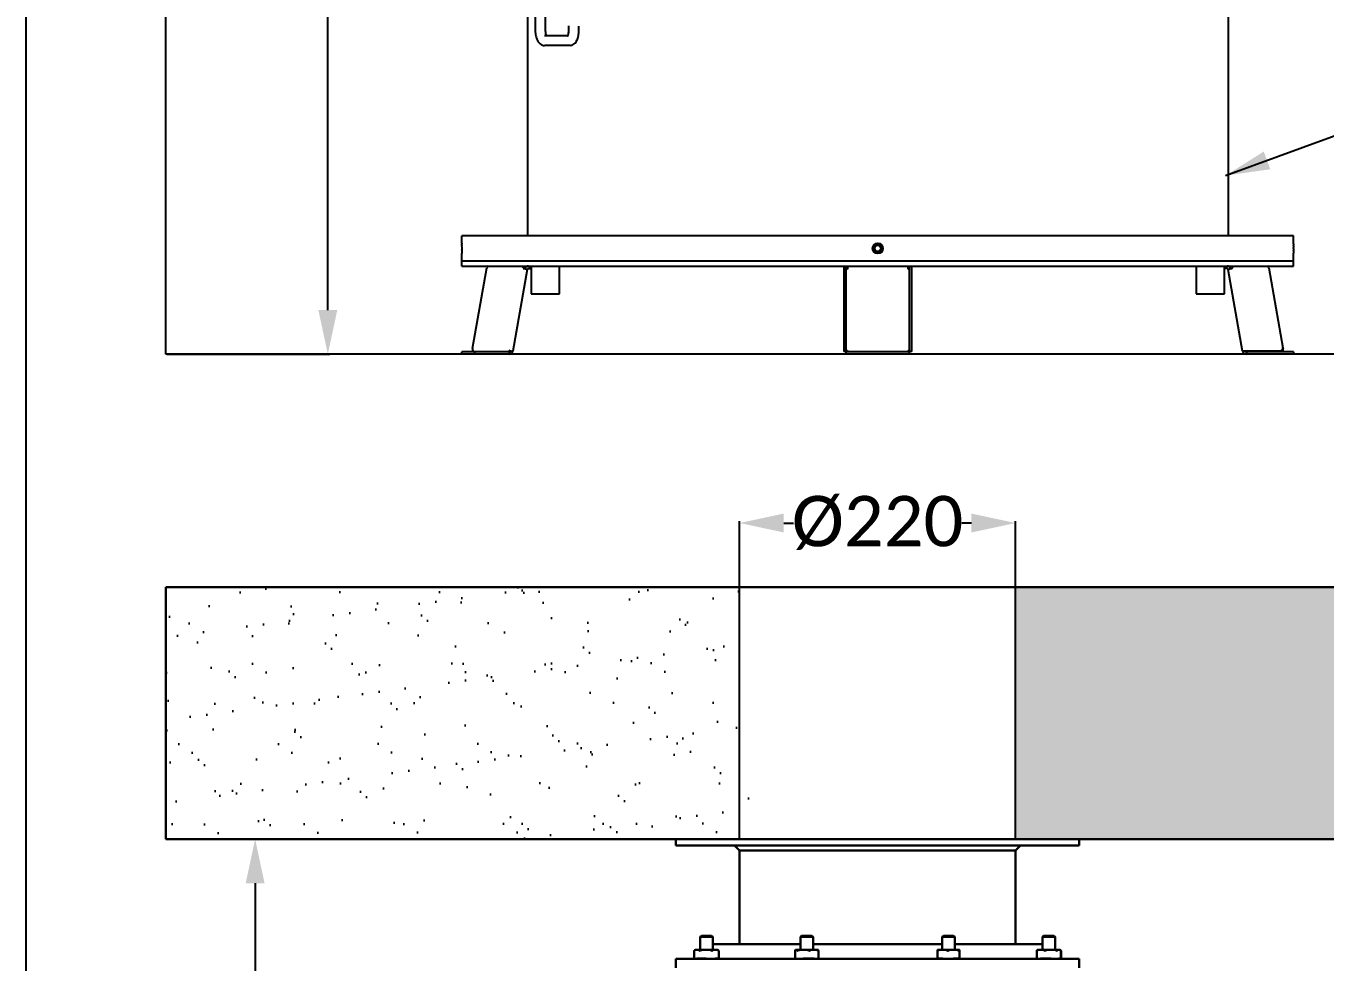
# Model space of a CAD drawing. Header units: millimetres. Extents: x 6781 to 13993, y -7973 to 4183.
# Drawn here: x 6781 to 7813, y -7233 to -6490 of the extents above; entities that cross this region are included whole.
import ezdxf

# ---------------------------------------------------------------- set-up
doc = ezdxf.new("R2010")
doc.units = ezdxf.units.MM
doc.header["$LTSCALE"] = 307.34
doc.header["$PDMODE"] = 3
doc.header["$PDSIZE"] = 8
doc.layers.get('0').update_dxf_attribs({"linetype": 'CONTINUOUS'})
doc.layers.get('Defpoints').update_dxf_attribs({"linetype": 'CONTINUOUS'})
doc.styles.get("Standard").update_dxf_attribs({"font": 'calibri.ttf'})
doc.dimstyles.new('DIMSTYLE_1', dxfattribs={"dimtxt": 40, "dimasz": 35, "dimexe": 1.5, "dimexo": 1, "dimgap": 1, "dimtad": 1, "dimdsep": 46, "dimtxsty": 'Standard', "dimblk": '_FILLED', "dimblk1": '_FILLED', "dimblk2": '_FILLED', "dimcen": 0.09, "dimazin": 2, "dimtp": 0.01, "dimtm": 0.01, "dimtfac": 1, "dimtofl": 0, "dimtmove": 0, "dimatfit": 3, "dimldrblk": '_FILLED', "dimfxl": 1, "dimtolj": 1, "dimarcsym": 0})
doc.dimstyles.get("Standard").update_dxf_attribs({"dimtxt": 35, "dimasz": 35, "dimexe": 1.5, "dimexo": 1, "dimtad": 1, "dimdsep": 46, "dimtxsty": 'Standard', "dimblk": '_FILLED', "dimblk1": '_FILLED', "dimblk2": '_FILLED', "dimcen": 0.09, "dimazin": 2, "dimtol": 1, "dimtp": 0.01, "dimtm": 0.01, "dimtfac": 1, "dimtofl": 0, "dimtmove": 0, "dimatfit": 3, "dimldrblk": '_FILLED', "dimfxl": 1, "dimtolj": 1, "dimarcsym": 0})

# ---------------------------------------------------------------- blocks, each defined once
blk = doc.blocks.new('_FILLED')
at = {"color": 0, "linetype": 'ByBlock'}
blk.add_solid([(0, 0), (-1, 0.214), (-1, -0.214)], dxfattribs=at)
blk = doc.blocks.new('*D1027')
at = {"color": 0, "linetype": 'Continuous', "lineweight": -2}
for p, q in [((7442.5, -4935.5), (7019, -4935.5)), ((7020.5, -6715.4), (7020.5, -4970.5)), ((6892.8, -6750.4), (7022, -6750.4))]:
    blk.add_line(p, q, dxfattribs=at)
at = {"layer": 'Defpoints', "color": 0}
for p in [(7020.5, -4935.5), (7443.5, -4935.5), (6891.8, -6750.4)]:
    blk.add_point(p, dxfattribs=at)
at = {"color": 0, "linetype": 'ByBlock', "lineweight": -2, "xscale": 35, "yscale": 35, "zscale": 35}
for p, rotation in [((7020.5, -4935.5), 90.00000000000004), ((7020.5, -6750.4), 270)]:
    blk.add_blockref('_FILLED', p, dxfattribs=dict(at, rotation=rotation))
at = {"color": 0, "insert": (6966.1, -5716.9), "char_height": 40, "attachment_point": 2, "rotation": 90, "line_spacing_factor": 0.9}
blk.add_mtext('\\A1;G', dxfattribs=at)
blk = doc.blocks.new('*D1042')
at = {"color": 0, "linetype": 'Continuous', "lineweight": -2}
for p, q in [((7774.4, -7135.3), (6961.3, -7135.3)), ((6962.8, -7170.3), (6962.8, -7446.3)), ((6962.8, -7759.4), (6962.8, -7483.4)), ((7466.8, -7794.4), (6961.3, -7794.4))]:
    blk.add_line(p, q, dxfattribs=at)
at = {"layer": 'Defpoints', "color": 0}
for p in [(6962.8, -7135.3), (7775.4, -7135.3), (7467.8, -7794.4)]:
    blk.add_point(p, dxfattribs=at)
at = {"color": 0, "linetype": 'ByBlock', "lineweight": -2, "xscale": 35, "yscale": 35, "zscale": 35}
for p, rotation in [((6962.8, -7135.3), 90), ((6962.8, -7794.4), 270)]:
    blk.add_blockref('_FILLED', p, dxfattribs=dict(at, rotation=rotation))
at = {"color": 0, "lineweight": 30, "insert": (6962.8, -7464.9), "char_height": 35, "attachment_point": 5}
blk.add_mtext('\\A1;\\A1;BVNO-660', dxfattribs=at)
blk = doc.blocks.new('*D1043')
at = {"color": 0, "linetype": 'Continuous', "lineweight": -2}
for p, q in [((7831.2, -7135.3), (8192, -7135.3)), ((8190.5, -7170.3), (8190.5, -7488.1)), ((8190.5, -7842.5), (8190.5, -7524.8)), ((7458, -7877.5), (8192, -7877.5))]:
    blk.add_line(p, q, dxfattribs=at)
at = {"layer": 'Defpoints', "color": 0}
for p in [(7830.2, -7135.3), (8190.5, -7135.3), (7457, -7877.5)]:
    blk.add_point(p, dxfattribs=at)
at = {"color": 0, "linetype": 'ByBlock', "lineweight": -2, "xscale": 35, "yscale": 35, "zscale": 35}
for p, rotation in [((8190.5, -7135.3), 90), ((8190.5, -7877.5), 270)]:
    blk.add_blockref('_FILLED', p, dxfattribs=dict(at, rotation=rotation))
at = {"color": 0, "lineweight": 30, "insert": (8190.5, -7506.4), "char_height": 35, "attachment_point": 5}
blk.add_mtext('\\A1;\\A1;742', dxfattribs=at)
blk = doc.blocks.new('*D1053')
at = {"color": 0, "lineweight": -2}
for p, q in [((7347.3, -6945.3), (7347.3, -6882.9)), ((7382.3, -6884.4), (7390, -6884.4)), ((7531.3, -6884.4), (7523.6, -6884.4)), ((7566.3, -6945.3), (7566.3, -6882.9))]:
    blk.add_line(p, q, dxfattribs=at)
at = {"layer": 'Defpoints', "color": 0}
for p in [(7566.3, -6884.4), (7347.3, -6946.3), (7566.3, -6946.3)]:
    blk.add_point(p, dxfattribs=at)
at = {"color": 0, "linetype": 'ByBlock', "lineweight": -2, "xscale": 35, "yscale": 35, "zscale": 35, "rotation": 180}
blk.add_blockref('_FILLED', (7347.3, -6884.4), dxfattribs=at)
at = {"color": 0, "linetype": 'ByBlock', "lineweight": -2, "xscale": 35, "yscale": 35, "zscale": 35}
blk.add_blockref('_FILLED', (7566.3, -6884.4), dxfattribs=at)
at = {"color": 0, "insert": (7456.8, -6884.4), "char_height": 40, "attachment_point": 5}
blk.add_mtext('\\A1;\\A1;%%c220', dxfattribs=at)

msp = doc.modelspace()

# ---------------------------------------------------------------- hatches: boundary and pattern name
at = {"linetype": 'ByBlock', "lineweight": 30}
h = msp.add_hatch(dxfattribs=at)
h.set_pattern_fill('AR-SAND', color=256)
h.set_pattern_definition([(37.5, (-3223.5, -7714.927), (-1.60003, 48.94132), [0, -38.608, 0, -43.18, 0, -41.275]), (7.5, (-3223.5, -7714.93), (44.95233, 71.6825), [0, -20.828, 0, -34.798, 0, -13.335]), (327.5, (-3254.743, -7714.927), (79.09924, 0.14372), [0, -12.7, 0, -45.72, 0, -59.69]), (317.5, (-3254.74, -7714.93), (76.35565, 22.29293), [0, -6.35, 0, -29.972, 0, -34.29])])
h.paths.add_polyline_path([(7357.16344, -7135.32566), (6891.81696, -7135.32566), (6891.81696, -6935.32566), (7347.31696, -6935.32566)])
h = msp.add_hatch(dxfattribs=at)
h.set_pattern_fill('AR-SAND')
h.set_pattern_definition([(37.5, (6781.656, -8012.52), (-1.60003, 48.94132), [0, -38.608, 0, -43.18, 0, -41.275]), (7.5, (6781.656, -8012.52), (44.9523, 71.6825), [0, -20.828, 0, -34.798, 0, -13.335]), (327.5, (6750.414, -8012.52), (79.09924, 0.1437), [0, -12.7, 0, -45.72, 0, -59.69]), (317.5, (6750.414, -8012.52), (76.3556, 22.293), [0, -6.35, 0, -29.972, 0, -34.29])])
h.paths.add_polyline_path([(9990.75881, -6935.32566), (7566.31696, -6935.32566), (7566.31696, -7135.32566), (9990.75881, -7135.32566)])

# ---------------------------------------------------------------- linework, layer by layer
for p, q in [((6780.95812, -7972.78928), (6780.95812, -3769.66254)), ((7347.31696, -7135.32566), (7347.31696, -6935.32566)), ((7566.31696, -7135.32566), (7566.31696, -6935.32566)), ((7616.81696, -7135.32566), (7456.81696, -7135.32566)), ((7347.31696, -7169.14687), (7347.31696, -7144.32566)), ((7566.31696, -7169.14687), (7566.31696, -7144.32566))]:
    msp.add_line(p, q)
at = {"color": 0, "linetype": 'Continuous'}
for p, q in [((6891.81696, -6750.39485), (6891.81696, -4350.39485)), ((7178.95772, -5947.39485), (7178.95772, -6656.39485)), ((7183.8579, -6391.39751), (7185.08691, -6493.38849)), ((7191.85732, -6391.30112), (7193.08633, -6493.2921)), ((7734.95772, -6454.1826), (7734.95772, -6656.39485)), ((7192.52141, -6497.33994), (7211.16475, -6497.33994)), ((7211.75632, -6493.38849), (7211.71422, -6489.89485)), ((7219.75574, -6493.2921), (7219.71489, -6489.90211)), ((7212.51403, -6505.33923), (7192.6178, -6505.33923)), ((7786.95772, -6656.39485), (7126.95772, -6656.39485)), ((7126.95772, -6662.29486), (7126.95772, -6656.39485)), ((7126.95772, -6662.29485), (7126.96319, -6662.77981)), ((7126.95772, -6662.29485), (7126.96137, -6662.60033)), ((7126.97041, -6663.49115), (7126.97444, -6663.99484)), ((7786.94098, -6663.99439), (7786.94501, -6663.49279)), ((7786.95224, -6662.77981), (7786.95772, -6662.29485)), ((7786.95772, -6662.29486), (7786.95772, -6656.39485)), ((7126.95772, -6680.39485), (7126.95772, -6670.49483)), ((7126.98012, -6667.78629), (7126.97943, -6667.96881)), ((7786.936, -6667.96885), (7786.93518, -6667.78627)), ((7786.95772, -6670.49485), (7786.95399, -6670.18327)), ((7786.95772, -6680.39485), (7786.95772, -6670.49485)), ((7126.95772, -6676.39485), (7786.95772, -6676.39485)), ((7126.95772, -6680.39485), (7786.95772, -6680.39485)), ((7135.24383, -6745.99832), (7146.57201, -6681.75301)), ((7178.80678, -6683.22121), (7167.39937, -6747.9158)), ((7174.55795, -6680.39485), (7175.9635, -6682.06992)), ((7175.9635, -6682.06992), (7175.85235, -6682.70026)), ((7178.80678, -6683.22121), (7175.85235, -6682.70026)), ((7179.79158, -6682.39485), (7181.79158, -6682.39485)), ((7180.79158, -6680.39485), (7180.79158, -6682.39485)), ((7181.79158, -6680.39485), (7181.79158, -6702.39485)), ((7204.30514, -6702.39485), (7204.30514, -6680.39485)), ((7429.95772, -6680.39485), (7429.95772, -6748.34561)), ((7431.95772, -6747.62125), (7431.95772, -6680.39485)), ((7432.95772, -6680.39485), (7432.95772, -6682.87391)), ((7480.95772, -6682.87391), (7480.95772, -6680.39485)), ((7481.95772, -6680.39485), (7481.95772, -6748.34561)), ((7483.95772, -6748.34561), (7483.95772, -6680.39485)), ((7709.61029, -6680.39485), (7709.61029, -6702.39485)), ((7732.12385, -6702.39485), (7732.12385, -6680.39485)), ((7734.12385, -6682.39485), (7732.12385, -6682.39485)), ((7733.12385, -6680.39485), (7733.12385, -6682.39485)), ((7738.06308, -6682.70026), (7735.10865, -6683.22121)), ((7746.51606, -6747.9158), (7735.10865, -6683.22121)), ((7737.95193, -6682.06992), (7739.35748, -6680.39485)), ((7738.06308, -6682.70026), (7737.95193, -6682.06992)), ((7767.34342, -6681.75301), (7778.54388, -6745.27395)), ((7181.79158, -6702.39485), (7204.30514, -6702.39485)), ((7709.61029, -6702.39485), (7732.12385, -6702.39485)), ((7164.44495, -6747.39485), (7164.27731, -6748.34561)), ((7164.44495, -6747.39485), (7167.39937, -6747.9158)), ((7778.60419, -6745.61597), (7778.6716, -6745.99832)), ((9993.70372, -6750.39485), (6891.81696, -6750.39485)), ((7164.44495, -6748.39485), (7126.96225, -6748.39485)), ((7126.96225, -6750.39485), (7126.96225, -6748.39485)), ((7136.96225, -6748.39485), (7136.96225, -6750.39485)), ((7137.21344, -6748.34561), (7164.27731, -6748.34561)), ((7164.44495, -6748.39485), (7164.44495, -6750.39485)), ((7431.95772, -6747.62125), (7429.95772, -6747.62125)), ((7431.95772, -6748.34561), (7429.95772, -6748.34561)), ((7431.25783, -6747.8241), (7432.21865, -6747.58148)), ((7431.95772, -6748.34561), (7431.95772, -6747.88366)), ((7481.95772, -6748.39485), (7431.95772, -6748.39485)), ((7431.95772, -6750.39485), (7431.95772, -6748.39485)), ((7432.39109, -6747.53793), (7432.21476, -6747.56609)), ((7432.95772, -6747.5685), (7432.95772, -6748.39485)), ((7480.95772, -6748.39485), (7480.95772, -6747.5685)), ((7483.95772, -6748.34561), (7481.95772, -6748.34561)), ((7481.95772, -6748.39485), (7481.95772, -6750.39485)), ((7746.51606, -6747.9158), (7747.03612, -6747.8241)), ((7786.95318, -6748.39485), (7749.47048, -6748.39485)), ((7749.47048, -6748.39485), (7749.47048, -6750.39485)), ((7749.5104, -6747.62125), (7776.57426, -6747.62125)), ((7749.63812, -6748.34561), (7749.5104, -6747.62125)), ((7776.70199, -6748.34561), (7749.63812, -6748.34561)), ((7786.95318, -6748.39485), (7786.95318, -6750.39485))]:
    msp.add_line(p, q, dxfattribs=at)
at = {"linetype": 'ByBlock', "lineweight": 30}
for p, q in [((9990.75881, -6935.32566), (6891.81696, -6935.32566)), ((6891.81696, -6935.32566), (6891.81696, -7135.32566)), ((7296.81696, -7135.32566), (7456.81696, -7135.32566))]:
    msp.add_line(p, q, dxfattribs=at)
at = {"color": 7, "linetype": 'Continuous', "lineweight": 30}
for p, q in [((6891.81696, -7135.32566), (9968.37205, -7135.32566)), ((7296.81696, -7135.32566), (7296.81696, -7140.32566)), ((7616.81696, -7135.32566), (7616.81696, -7140.32566)), ((7296.81696, -7140.32566), (7616.81696, -7140.32566)), ((7347.31696, -7144.32566), (7343.31696, -7140.32566)), ((7347.31696, -7144.32566), (7566.31696, -7144.32566)), ((7347.31696, -7144.32566), (7347.31696, -7218.7893)), ((7566.31696, -7144.32566), (7570.31696, -7140.32566)), ((7566.31696, -7144.32566), (7566.31696, -7218.7893)), ((7316.92666, -7212.02566), (7316.00666, -7212.94566)), ((7326.00666, -7212.94566), (7316.00666, -7212.94566)), ((7316.00666, -7212.94566), (7316.00666, -7223.12566)), ((7325.08666, -7212.02566), (7316.92666, -7212.02566)), ((7325.08666, -7212.02566), (7326.00666, -7212.94566)), ((7326.00666, -7212.94566), (7326.00666, -7223.12566)), ((7395.56249, -7218.7893), (7326.00666, -7218.7893)), ((7396.48249, -7212.02566), (7395.56249, -7212.94566)), ((7405.56249, -7212.94566), (7395.56249, -7212.94566)), ((7395.56249, -7212.94566), (7395.56249, -7223.12566)), ((7404.64249, -7212.02566), (7396.48249, -7212.02566)), ((7404.64249, -7212.02566), (7405.56249, -7212.94566)), ((7405.56249, -7212.94566), (7405.56249, -7223.12566)), ((7508.07142, -7218.7893), (7405.56249, -7218.7893)), ((7508.99142, -7212.02566), (7508.07142, -7212.94566)), ((7518.07142, -7212.94566), (7508.07142, -7212.94566)), ((7508.07142, -7212.94566), (7508.07142, -7223.12566)), ((7517.15142, -7212.02566), (7508.99142, -7212.02566)), ((7517.15142, -7212.02566), (7518.07142, -7212.94566)), ((7518.07142, -7212.94566), (7518.07142, -7223.12566)), ((7587.62725, -7218.7893), (7518.07142, -7218.7893)), ((7588.54725, -7212.02566), (7587.62725, -7212.94566)), ((7597.62725, -7212.94566), (7587.62725, -7212.94566)), ((7587.62725, -7212.94566), (7587.62725, -7223.12566)), ((7596.70725, -7212.02566), (7588.54725, -7212.02566)), ((7596.70725, -7212.02566), (7597.62725, -7212.94566)), ((7597.62725, -7212.94566), (7597.62725, -7223.12566)), ((7616.81696, -7230.32566), (7296.81696, -7230.32566)), ((7296.81696, -7237.32566), (7296.81696, -7230.32566)), ((7311.25249, -7230.24515), (7311.25249, -7224.00616)), ((7312.59195, -7223.12566), (7329.42138, -7223.12566)), ((7312.66281, -7223.14692), (7312.63673, -7223.14892)), ((7312.66281, -7223.14692), (7312.63674, -7223.14959)), ((7313.29719, -7230.12566), (7320.81561, -7230.12566)), ((7313.29719, -7230.12566), (7313.29719, -7230.32566)), ((7313.73891, -7230.32566), (7313.73891, -7230.12566)), ((7314.75666, -7230.12566), (7314.75666, -7230.32566)), ((7320.81561, -7230.32566), (7320.81561, -7230.12566)), ((7327.97079, -7230.12566), (7330.76083, -7230.12566)), ((7327.97079, -7230.12566), (7327.97079, -7230.32566)), ((7328.46547, -7230.32566), (7328.46547, -7230.12566)), ((7330.76083, -7230.12566), (7330.76083, -7224.00616)), ((7391.26545, -7230.12566), (7391.26545, -7223.97541)), ((7391.26545, -7230.12566), (7392.30037, -7230.12566)), ((7392.14754, -7223.12566), (7391.87764, -7223.15047)), ((7392.14755, -7223.12566), (7408.97743, -7223.12566)), ((7392.14763, -7223.12882), (7392.18379, -7223.12832)), ((7392.14763, -7223.12922), (7392.18379, -7223.12832)), ((7392.30037, -7230.32566), (7392.30037, -7230.12566)), ((7397.64987, -7230.12566), (7406.43949, -7230.12566)), ((7397.64987, -7230.12566), (7397.64987, -7230.32566)), ((7406.43949, -7230.32566), (7406.43949, -7230.12566)), ((7408.97745, -7223.12566), (7409.24734, -7223.15047)), ((7409.85953, -7230.2759), (7409.85953, -7223.97541)), ((7504.32355, -7223.92569), (7504.32309, -7223.94087)), ((7504.32309, -7230.12566), (7504.32309, -7223.9407)), ((7504.32309, -7230.12566), (7508.65477, -7230.12566)), ((7504.65646, -7223.12566), (7504.55849, -7223.1289)), ((7504.59961, -7230.12566), (7504.59961, -7230.32566)), ((7504.6567, -7223.12566), (7508.07142, -7223.12566)), ((7506.82142, -7230.12566), (7506.82142, -7230.32566)), ((7508.65477, -7230.32566), (7508.65477, -7230.12566)), ((7508.74792, -7223.12566), (7521.48614, -7223.12566)), ((7516.66183, -7230.12566), (7521.5738, -7230.12566)), ((7516.66183, -7230.12566), (7516.66183, -7230.32566)), ((7519.32142, -7230.12566), (7519.32142, -7230.32566)), ((7521.48637, -7223.12566), (7521.58434, -7223.1289)), ((7521.5738, -7230.32566), (7521.5738, -7230.12566)), ((7521.81929, -7223.92569), (7521.81975, -7223.94087)), ((7521.81975, -7230.31061), (7521.81975, -7223.9407)), ((7583.06023, -7230.24415), (7583.06023, -7224.00716)), ((7601.0422, -7223.12566), (7584.21229, -7223.12566)), ((7586.10973, -7230.12566), (7594.64328, -7230.12566)), ((7586.10973, -7230.12566), (7586.10973, -7230.32566)), ((7586.37725, -7230.12566), (7586.37725, -7230.32566)), ((7594.64328, -7230.32566), (7594.64328, -7230.12566)), ((7600.61747, -7230.12566), (7602.19426, -7230.12566)), ((7600.61747, -7230.12566), (7600.61747, -7230.32566)), ((7600.89624, -7223.12956), (7600.86307, -7223.12906)), ((7600.89624, -7223.12956), (7600.86307, -7223.12929)), ((7601.04193, -7223.13368), (7601.02335, -7223.13293)), ((7601.04193, -7223.1342), (7601.02335, -7223.13361)), ((7602.19426, -7230.12566), (7602.19426, -7223.99335)), ((7602.38142, -7230.24515), (7602.38142, -7224.00616)), ((7616.81696, -7237.32566), (7616.81696, -7230.32566))]:
    msp.add_line(p, q, dxfattribs=at)
at = {"color": 0, "linetype": 'Continuous'}
for radius in [4.1, 4, 3, 2.4585]:
    msp.add_circle((7456.95772, -6666.39485), radius, dxfattribs=at)
for centre, radius, start, end in [((6806.1069, -6666.30371), 320.87584, 0.50221885, 0.63714333), ((6786.40391, -6666.46639), 340.5795, 0.2760995, 0.4157926), ((6800.85901, -6666.39901), 326.12424, 0.10907315, 0.27649901), ((8120.31104, -6666.40186), 333.37879, 179.72909411, 179.89280429), ((8115.33845, -6666.38794), 328.40619, 179.5824038, 179.72742174), ((8112.42009, -6666.34985), 325.48763, 179.3636401, 179.49706241), ((6722.18699, -6666.19674), 404.79625, 359.77501143, 359.97111041), ((6833.75419, -6666.33897), 293.22901, 359.98790924, 0.10957795), ((8119.05289, -6666.38946), 332.12065, 180.00196419, 180.24097177), ((8117.63028, -6666.39006), 330.69805, 180.27353807, 180.50344675), ((8117.75077, -6666.38665), 330.81856, 180.50385313, 180.65757105), ((7148.54162, -6682.1003), 2, 121.3414237, 170), ((7179.79158, -6683.39485), 3, 90, 170), ((7179.79158, -6683.39485), 1, 90, 170), ((7734.12385, -6683.39485), 3, 10, 90), ((7734.12385, -6683.39485), 1, 10, 90), ((7765.37381, -6682.1003), 2, 10, 58.659195), ((7137.21344, -6746.34561), 2, 170, 270), ((7776.57426, -6745.62125), 2, 270, 10), ((7776.70199, -6746.34561), 2, 270, 10), ((7185.09798, -6533.6), 215.01928, 264.47744215, 264.7394173), ((7164.44495, -6747.39485), 1, 270, 350), ((7164.44495, -6747.39485), 3, 270, 350), ((7480.97229, -6731.61157), 16.30424, 269.94877215, 273.49080366), ((7749.47048, -6747.39485), 3, 190, 270), ((7749.47048, -6747.39485), 1, 199.00815184, 270), ((7728.81745, -6533.6), 215.01928, 275.2605827, 275.52255785)]:
    msp.add_arc(centre, radius, start, end, dxfattribs=at)
at = {"color": 7, "linetype": 'Continuous', "lineweight": 30}
for centre, radius, start, end in [((7312.59171, -7224.60566), 1.48, 90, 123.07362271), ((7312.44806, -7224.51159), 1.31341, 119.23216109, 120.04746244), ((7312.95981, -7227.20931), 4.07323, 94.54943245, 95.14451364), ((7329.42162, -7224.60566), 1.48, 41.32167438, 90), ((7584.21229, -7224.60566), 1.48, 90, 111.00495464), ((7600.80252, -7229.06197), 5.93316, 87.86691365, 89.09485061), ((7601.0422, -7224.60566), 1.48, 68.99504537, 90), ((7601.0422, -7224.60566), 1.48, 41.32167399, 67.65684091)]:
    msp.add_arc(centre, radius, start, end, dxfattribs=at)
at = {"color": 0, "linetype": 'Continuous'}
for points, knots in [([(7185.08691, -6493.38849), (7185.10409, -6494.81385), (7185.38627, -6497.5459), (7186.59169, -6501.32464), (7188.87215, -6504.41885), (7191.34636, -6505.33959), (7192.56961, -6505.33959)], [0, 0, 0, 0, 0.276568453, 0.5291338717, 0.7626645105, 1, 1, 1, 1]), ([(7193.08633, -6493.2921), (7193.09122, -6493.69802), (7193.17038, -6495.09422), (7193.42265, -6496.50717), (7193.82336, -6497.41862)], [0, 0, 0, 0, 0.28963267, 1, 1, 1, 1]), ([(7210.98421, -6497.85087), (7210.96589, -6497.86667), (7210.76117, -6498.00493), (7211.09114, -6497.58002), (7211.15595, -6497.41592)], [0, 0, 0, 0, 0.1205888704, 1, 1, 1, 1]), ([(7211.15595, -6497.41592), (7211.184, -6497.34489), (7211.24022, -6497.19295), (7211.29044, -6497.03892), (7211.31539, -6496.95705)], [0, 0, 0, 0, 0.4715299294, 1, 1, 1, 1]), ([(7211.31539, -6496.95705), (7211.39042, -6496.71083), (7211.67606, -6495.54278), (7211.76769, -6494.33209), (7211.75632, -6493.38849)], [0, 0, 0, 0, 0.2143102379, 1, 1, 1, 1]), ([(7212.54152, -6505.33907), (7213.76328, -6505.32228), (7216.2223, -6504.36755), (7218.44399, -6501.23788), (7219.55777, -6497.44183), (7219.77287, -6494.71332), (7219.75574, -6493.2921)], [0, 0, 0, 0, 0.237652265, 0.4713924819, 0.7235539254, 1, 1, 1, 1]), ([(7126.96144, -6670.18327), (7126.9629, -6670.2609), (7126.96689, -6670.36505), (7126.97762, -6670.4686), (7126.98087, -6670.49485)], [0, 0, 0, 0, 0.7459471147, 1, 1, 1, 1]), ([(7432.95772, -6682.87391), (7432.83006, -6682.87391), (7432.59642, -6682.86747), (7432.27614, -6682.83069), (7432.08516, -6682.79288), (7431.95772, -6682.73395), (7431.95772, -6682.70026)], [0, 0, 0, 0, 0.3701793996, 0.6857938612, 0.9023083206, 1, 1, 1, 1]), ([(7481.95772, -6682.70026), (7481.95772, -6682.73395), (7481.83027, -6682.79288), (7481.63929, -6682.83069), (7481.31901, -6682.86747), (7481.08537, -6682.87391), (7480.95772, -6682.87391)], [0, 0, 0, 0, 0.0976918253, 0.3142064768, 0.6298209397, 1, 1, 1, 1]), ([(7480.95772, -6747.5685), (7481.08537, -6747.5685), (7481.31901, -6747.56206), (7481.63929, -6747.52528), (7481.83027, -6747.48747), (7481.95772, -6747.42854), (7481.95772, -6747.39485)], [0, 0, 0, 0, 0.3701793996, 0.6857938612, 0.9023083206, 1, 1, 1, 1]), ([(7165.2564, -6747.53793), (7165.20118, -6747.55041), (7164.91888, -6747.59483), (7164.63336, -6747.60787), (7164.40503, -6747.62125)], [0, 0, 0, 0, 0.1984225756, 1, 1, 1, 1]), ([(7431.25783, -6747.8241), (7431.07665, -6747.8196), (7430.76254, -6747.80643), (7430.33978, -6747.76085), (7430.11265, -6747.71674), (7429.95772, -6747.65825), (7429.95772, -6747.62125)], [0, 0, 0, 0, 0.407551134, 0.7185419443, 0.9168035815, 1, 1, 1, 1]), ([(7432.95772, -6747.9158), (7432.80769, -6747.9158), (7432.24016, -6747.90821), (7431.67248, -6747.87361), (7431.25783, -6747.8241)], [0, 0, 0, 0, 0.264296285, 1, 1, 1, 1]), ([(7432.2148, -6747.56608), (7432.15116, -6747.57606), (7432.06314, -6747.58751), (7431.98896, -6747.60609), (7431.95772, -6747.61452), (7431.95772, -6747.62125)], [0, 0, 0, 0, 0.7303692742, 0.9236763694, 1, 1, 1, 1]), ([(7432.39109, -6747.53793), (7432.43434, -6747.5431), (7432.62266, -6747.5618), (7432.81206, -6747.5685), (7432.95772, -6747.5685)], [0, 0, 0, 0, 0.2302184226, 1, 1, 1, 1]), ([(7747.03612, -6747.8241), (7747.13685, -6747.82049), (7747.63611, -6747.79411), (7748.13417, -6747.74989), (7748.53161, -6747.71363)], [0, 0, 0, 0, 0.2016436238, 1, 1, 1, 1])]:
    msp.add_open_spline(points, degree=3, knots=knots, dxfattribs=at)
for points in [[(7126.97043, -6669.29582), (7126.96654, -6669.59163), (7126.95588, -6669.88749), (7126.96144, -6670.18327)], [(7126.97943, -6667.96881), (7126.97772, -6668.41116), (7126.97625, -6668.85351), (7126.97043, -6669.29582)], [(7786.93224, -6666.40085), (7786.93224, -6666.19328), (7786.93244, -6665.98571), (7786.93283, -6665.77814)]]:
    msp.add_open_spline(points, degree=3, dxfattribs=at)
at = {"color": 7, "linetype": 'Continuous', "lineweight": 30}
for points, knots in [([(7311.2525, -7224.00616), (7311.25256, -7223.99586), (7311.2668, -7223.96905), (7311.27675, -7223.9425), (7311.28482, -7223.92569)], [0, 0, 0, 0, 0.355841909, 1, 1, 1, 1]), ([(7311.48021, -7223.62843), (7311.46215, -7223.64897), (7311.3867, -7223.74075), (7311.32438, -7223.84326), (7311.28482, -7223.92569)], [0, 0, 0, 0, 0.230222755, 1, 1, 1, 1]), ([(7311.79042, -7223.37468), (7311.76326, -7223.39039), (7311.6498, -7223.46156), (7311.54791, -7223.55143), (7311.48021, -7223.62843)], [0, 0, 0, 0, 0.2342705016, 1, 1, 1, 1]), ([(7312.59457, -7223.15249), (7312.52821, -7223.15847), (7312.25762, -7223.18957), (7311.98673, -7223.26467), (7311.80666, -7223.36544)], [0, 0, 0, 0, 0.2440960768, 1, 1, 1, 1]), ([(7315.03844, -7223.36543), (7314.68735, -7223.16895), (7314.0515, -7223.12792), (7313.25981, -7223.12719), (7312.86093, -7223.13232), (7312.66281, -7223.14692)], [0, 0, 0, 0, 0.5031807192, 0.751548383, 1, 1, 1, 1]), ([(7315.56022, -7223.92569), (7315.49854, -7223.79719), (7315.34894, -7223.57946), (7315.13946, -7223.42196), (7315.03844, -7223.36543)], [0, 0, 0, 0, 0.551825853, 1, 1, 1, 1]), ([(7315.56022, -7223.92569), (7315.57003, -7223.94613), (7315.59449, -7223.9862), (7315.64072, -7224.00716), (7315.66382, -7224.00716)], [0, 0, 0, 0, 0.4953634169, 1, 1, 1, 1]), ([(7315.66382, -7224.00716), (7315.67706, -7224.00716), (7315.73402, -7223.99459), (7315.77948, -7223.95574), (7315.81137, -7223.92569)], [0, 0, 0, 0, 0.2320945506, 1, 1, 1, 1]), ([(7316.96531, -7223.36544), (7316.75623, -7223.41835), (7316.34543, -7223.55169), (7315.96794, -7223.77818), (7315.81137, -7223.92569)], [0, 0, 0, 0, 0.500649685, 1, 1, 1, 1]), ([(7324.11172, -7223.36543), (7323.53276, -7223.2189), (7322.32962, -7223.12851), (7320.53852, -7223.1279), (7318.74742, -7223.1285), (7317.54428, -7223.21891), (7316.96531, -7223.36544)], [0, 0, 0, 0, 0.2497965248, 0.49999982, 0.7502032137, 1, 1, 1, 1]), ([(7325.26554, -7223.92569), (7325.10899, -7223.7782), (7324.73154, -7223.55173), (7324.32079, -7223.41834), (7324.11172, -7223.36543)], [0, 0, 0, 0, 0.4993482381, 1, 1, 1, 1]), ([(7325.26554, -7223.92569), (7325.30739, -7223.96512), (7325.38374, -7224.02857), (7325.49192, -7223.98715), (7325.52119, -7223.94638), (7325.53322, -7223.92569)], [0, 0, 0, 0, 0.5407689864, 0.7749796748, 1, 1, 1, 1]), ([(7325.53322, -7230.32562), (7325.52125, -7230.30503), (7325.49122, -7230.26534), (7325.41371, -7230.23274), (7325.33235, -7230.26911), (7325.28733, -7230.30509), (7325.26554, -7230.32562)], [0, 0, 0, 0, 0.2225508017, 0.4555700371, 0.7203355331, 1, 1, 1, 1]), ([(7325.53322, -7223.92569), (7325.61016, -7223.79336), (7325.79943, -7223.57097), (7326.04555, -7223.42074), (7326.16521, -7223.36546)], [0, 0, 0, 0, 0.5373197732, 1, 1, 1, 1]), ([(7326.16521, -7223.36546), (7326.46712, -7223.22597), (7327.138, -7223.12601), (7328.1226, -7223.12901), (7329.1072, -7223.12601), (7329.77809, -7223.22597), (7330.07999, -7223.36546)], [0, 0, 0, 0, 0.2518260028, 0.499999953, 0.7481738881, 1, 1, 1, 1]), ([(7330.07999, -7223.36546), (7330.19965, -7223.42075), (7330.44577, -7223.57097), (7330.63504, -7223.79335), (7330.71198, -7223.92569)], [0, 0, 0, 0, 0.4626800546, 1, 1, 1, 1]), ([(7330.53312, -7223.62843), (7330.55118, -7223.64897), (7330.62663, -7223.74075), (7330.68894, -7223.84326), (7330.72851, -7223.92569)], [0, 0, 0, 0, 0.230222755, 1, 1, 1, 1]), ([(7330.71198, -7223.92569), (7330.72346, -7223.94543), (7330.73012, -7223.9534), (7330.76088, -7224.01473), (7330.76083, -7224.00616)], [0, 0, 0, 0, 0.7269630296, 1, 1, 1, 1]), ([(7330.76083, -7224.00616), (7330.76077, -7223.99586), (7330.74653, -7223.96905), (7330.73657, -7223.9425), (7330.72851, -7223.92569)], [0, 0, 0, 0, 0.355841909, 1, 1, 1, 1]), ([(7391.27184, -7223.92569), (7391.28634, -7223.85923), (7391.33797, -7223.66274), (7391.4234, -7223.47083), (7391.50897, -7223.36546)], [0, 0, 0, 0, 0.3338559147, 1, 1, 1, 1]), ([(7391.50897, -7223.36546), (7391.55912, -7223.3037), (7391.67254, -7223.20558), (7391.81355, -7223.16247), (7391.87764, -7223.15057)], [0, 0, 0, 0, 0.5496325325, 1, 1, 1, 1]), ([(7392.18379, -7223.12832), (7392.25024, -7223.12764), (7392.38337, -7223.12811), (7392.58555, -7223.13948), (7392.80206, -7223.19684), (7392.92463, -7223.29994), (7392.97784, -7223.36546)], [0, 0, 0, 0, 0.2317343196, 0.4641864679, 0.7056268241, 1, 1, 1, 1]), ([(7392.97784, -7223.36546), (7393.00123, -7223.39426), (7393.11729, -7223.56262), (7393.17945, -7223.76284), (7393.21497, -7223.92569)], [0, 0, 0, 0, 0.1820607786, 1, 1, 1, 1]), ([(7393.21497, -7223.92569), (7393.21923, -7223.94521), (7393.22954, -7223.98374), (7393.2909, -7224.01936), (7393.3579, -7223.97906), (7393.39497, -7223.94562), (7393.4151, -7223.92569)], [0, 0, 0, 0, 0.2223205602, 0.4230847153, 0.6847395901, 1, 1, 1, 1]), ([(7393.4151, -7230.32562), (7393.39501, -7230.30573), (7393.35737, -7230.27337), (7393.29065, -7230.23149), (7393.23011, -7230.26848), (7393.21919, -7230.30631), (7393.21497, -7230.32562)], [0, 0, 0, 0, 0.3153147398, 0.5777485071, 0.7795279763, 1, 1, 1, 1]), ([(7394.51324, -7223.36544), (7394.41356, -7223.39195), (7394.02005, -7223.51193), (7393.63527, -7223.70772), (7393.4151, -7223.92569)], [0, 0, 0, 0, 0.2497770042, 1, 1, 1, 1]), ([(7401.3141, -7223.36543), (7400.76445, -7223.21925), (7399.61839, -7223.12837), (7397.91367, -7223.12797), (7396.20896, -7223.12836), (7395.0629, -7223.21926), (7394.51324, -7223.36544)], [0, 0, 0, 0, 0.2498886294, 0.4999998074, 0.7501110828, 1, 1, 1, 1]), ([(7402.41214, -7223.92569), (7402.33778, -7223.85208), (7402.01065, -7223.59397), (7401.61298, -7223.44491), (7401.3141, -7223.36543)], [0, 0, 0, 0, 0.2527941281, 1, 1, 1, 1]), ([(7402.56719, -7224.00716), (7402.58168, -7224.00716), (7402.63689, -7223.99745), (7402.68069, -7223.95734), (7402.70575, -7223.92569)], [0, 0, 0, 0, 0.2641079362, 1, 1, 1, 1]), ([(7403.56672, -7223.36544), (7403.48808, -7223.39211), (7403.16767, -7223.5163), (7402.86815, -7223.72063), (7402.70575, -7223.92569)], [0, 0, 0, 0, 0.240970661, 1, 1, 1, 1]), ([(7408.89877, -7223.36543), (7408.47439, -7223.22148), (7407.57052, -7223.12748), (7406.23275, -7223.12841), (7404.89497, -7223.12747), (7403.9911, -7223.22149), (7403.56672, -7223.36544)], [0, 0, 0, 0, 0.2504969248, 0.4999997244, 0.7495026138, 1, 1, 1, 1]), ([(7409.75965, -7223.92569), (7409.70278, -7223.85387), (7409.45905, -7223.60575), (7409.13916, -7223.44697), (7408.89877, -7223.36543)], [0, 0, 0, 0, 0.2651957151, 1, 1, 1, 1]), ([(7409.61601, -7223.36546), (7409.56586, -7223.3037), (7409.45244, -7223.20558), (7409.31143, -7223.16247), (7409.24734, -7223.15057)], [0, 0, 0, 0, 0.5496325325, 1, 1, 1, 1]), ([(7409.85314, -7223.92569), (7409.83864, -7223.85923), (7409.78701, -7223.66274), (7409.70158, -7223.47083), (7409.61601, -7223.36546)], [0, 0, 0, 0, 0.3338559147, 1, 1, 1, 1]), ([(7409.75965, -7223.92569), (7409.77167, -7223.94087), (7409.79521, -7223.96661), (7409.81861, -7224.00052), (7409.85943, -7224.01018), (7409.85955, -7223.98513), (7409.85954, -7223.97542)], [0, 0, 0, 0, 0.3734006521, 0.6655253635, 0.8126795896, 1, 1, 1, 1]), ([(7409.85954, -7230.27642), (7409.85954, -7230.26666), (7409.86016, -7230.25007), (7409.8414, -7230.24217), (7409.82772, -7230.25152), (7409.81297, -7230.26416), (7409.78912, -7230.28942), (7409.7716, -7230.31053), (7409.75965, -7230.32562)], [0, 0, 0, 0, 0.1863482423, 0.2508878794, 0.3430841841, 0.4743791125, 0.6326284078, 1, 1, 1, 1]), ([(7504.32309, -7223.9407), (7504.32308, -7223.95708), (7504.32399, -7223.98041), (7504.34123, -7224.00575), (7504.36349, -7224.00863), (7504.38561, -7223.99648), (7504.41918, -7223.96989), (7504.44276, -7223.94395), (7504.45901, -7223.92569)], [0, 0, 0, 0, 0.228806816, 0.3154941178, 0.3997480558, 0.5136945162, 0.6584454575, 1, 1, 1, 1]), ([(7504.32355, -7223.92569), (7504.3274, -7223.85992), (7504.34093, -7223.67249), (7504.36118, -7223.48479), (7504.3872, -7223.36543)], [0, 0, 0, 0, 0.3503581056, 1, 1, 1, 1]), ([(7504.3872, -7223.36543), (7504.3975, -7223.31819), (7504.41637, -7223.24684), (7504.46804, -7223.1505), (7504.52787, -7223.13095), (7504.55849, -7223.1289)], [0, 0, 0, 0, 0.4603731075, 0.7077105016, 1, 1, 1, 1]), ([(7504.45901, -7223.92569), (7504.52368, -7223.85303), (7504.80468, -7223.59976), (7505.15982, -7223.44591), (7505.42635, -7223.36546)], [0, 0, 0, 0, 0.2589267401, 1, 1, 1, 1]), ([(7505.42635, -7223.36546), (7505.90719, -7223.22032), (7506.91981, -7223.12819), (7508.42239, -7223.12793), (7509.92498, -7223.12818), (7510.9376, -7223.22032), (7511.41843, -7223.36546)], [0, 0, 0, 0, 0.2501707096, 0.4999999797, 0.7498292383, 1, 1, 1, 1]), ([(7511.41843, -7223.36546), (7511.50651, -7223.39204), (7511.85954, -7223.51392), (7512.19779, -7223.71446), (7512.38578, -7223.92569)], [0, 0, 0, 0, 0.2454822524, 1, 1, 1, 1]), ([(7512.38578, -7223.92569), (7512.42314, -7223.96768), (7512.53481, -7224.04677), (7512.64578, -7223.96738), (7512.68533, -7223.92569)], [0, 0, 0, 0, 0.4944677127, 1, 1, 1, 1]), ([(7512.68533, -7230.32562), (7512.64576, -7230.2839), (7512.53471, -7230.20464), (7512.42311, -7230.28367), (7512.38578, -7230.32562)], [0, 0, 0, 0, 0.5059284805, 1, 1, 1, 1]), ([(7513.7165, -7223.36544), (7513.62276, -7223.39199), (7513.25004, -7223.51286), (7512.88893, -7223.71104), (7512.68533, -7223.92569)], [0, 0, 0, 0, 0.2477203142, 1, 1, 1, 1]), ([(7520.10259, -7223.36543), (7519.58818, -7223.21974), (7518.51059, -7223.12817), (7516.90954, -7223.12807), (7515.3085, -7223.12816), (7514.23091, -7223.21975), (7513.7165, -7223.36544)], [0, 0, 0, 0, 0.2500192919, 0.4999997896, 0.7499803829, 1, 1, 1, 1]), ([(7521.13365, -7223.92569), (7521.06428, -7223.85255), (7520.76076, -7223.5968), (7520.38486, -7223.44537), (7520.10259, -7223.36543)], [0, 0, 0, 0, 0.2557535261, 1, 1, 1, 1]), ([(7521.13365, -7223.92569), (7521.15226, -7223.94531), (7521.18509, -7223.97792), (7521.22861, -7224.00716), (7521.24934, -7224.00716)], [0, 0, 0, 0, 0.565969021, 1, 1, 1, 1]), ([(7521.24934, -7224.00716), (7521.26418, -7224.00716), (7521.29464, -7223.97886), (7521.29663, -7223.94459), (7521.29774, -7223.92569)], [0, 0, 0, 0, 0.4393480768, 1, 1, 1, 1]), ([(7521.3614, -7223.36544), (7521.35481, -7223.39565), (7521.32111, -7223.58076), (7521.30692, -7223.76884), (7521.29774, -7223.92569)], [0, 0, 0, 0, 0.1644522943, 1, 1, 1, 1]), ([(7521.46584, -7223.14692), (7521.44302, -7223.1607), (7521.39197, -7223.23066), (7521.37322, -7223.31121), (7521.3614, -7223.36544)], [0, 0, 0, 0, 0.3244878742, 1, 1, 1, 1]), ([(7521.58434, -7223.1289), (7521.55472, -7223.12691), (7521.51315, -7223.12639), (7521.475, -7223.14138), (7521.46584, -7223.14692)], [0, 0, 0, 0, 0.7350152756, 1, 1, 1, 1]), ([(7521.75564, -7223.36543), (7521.74534, -7223.31819), (7521.72647, -7223.24684), (7521.6748, -7223.1505), (7521.61497, -7223.13095), (7521.58434, -7223.1289)], [0, 0, 0, 0, 0.4603731075, 0.7077105016, 1, 1, 1, 1]), ([(7521.81929, -7223.92569), (7521.81544, -7223.85992), (7521.80191, -7223.67249), (7521.78166, -7223.48479), (7521.75564, -7223.36543)], [0, 0, 0, 0, 0.3503581056, 1, 1, 1, 1]), ([(7583.06022, -7223.99338), (7583.06023, -7223.99678), (7583.05991, -7224.00234), (7583.06459, -7224.00716), (7583.06662, -7224.00716)], [0, 0, 0, 0, 0.6263174889, 1, 1, 1, 1]), ([(7583.06662, -7230.24415), (7583.06452, -7230.24415), (7583.05998, -7230.24952), (7583.06024, -7230.25511), (7583.06022, -7230.25863)], [0, 0, 0, 0, 0.3730293852, 1, 1, 1, 1]), ([(7583.07517, -7223.92569), (7583.07303, -7223.93216), (7583.06635, -7223.95423), (7583.06018, -7223.97706), (7583.06022, -7223.99338)], [0, 0, 0, 0, 0.2946448651, 1, 1, 1, 1]), ([(7583.06662, -7224.00716), (7583.0714, -7224.00716), (7583.08237, -7223.99706), (7583.10519, -7223.9709), (7583.12346, -7223.94442), (7583.13674, -7223.92569)], [0, 0, 0, 0, 0.1323189042, 0.3651787883, 1, 1, 1, 1]), ([(7583.07517, -7223.92569), (7583.09748, -7223.85836), (7583.18013, -7223.65061), (7583.31656, -7223.4617), (7583.43529, -7223.36543)], [0, 0, 0, 0, 0.3169693777, 1, 1, 1, 1]), ([(7583.90768, -7223.36544), (7583.76442, -7223.41971), (7583.47392, -7223.5631), (7583.23389, -7223.78868), (7583.13674, -7223.92569)], [0, 0, 0, 0, 0.4770128092, 1, 1, 1, 1]), ([(7583.43529, -7223.36543), (7583.45496, -7223.34948), (7583.53128, -7223.29283), (7583.61677, -7223.24896), (7583.68179, -7223.224)], [0, 0, 0, 0, 0.2666946351, 1, 1, 1, 1]), ([(7588.68218, -7223.36543), (7588.30576, -7223.22284), (7587.49361, -7223.12695), (7586.29493, -7223.12867), (7585.09625, -7223.12694), (7584.28411, -7223.22284), (7583.90768, -7223.36544)], [0, 0, 0, 0, 0.2508840004, 0.4999996718, 0.7491154282, 1, 1, 1, 1]), ([(7589.45305, -7223.92569), (7589.3559, -7223.7887), (7589.11589, -7223.56315), (7588.82544, -7223.4197), (7588.68218, -7223.36543)], [0, 0, 0, 0, 0.5229798139, 1, 1, 1, 1]), ([(7589.45305, -7223.92569), (7589.46789, -7223.94662), (7589.50295, -7223.98724), (7589.61553, -7224.02797), (7589.69603, -7223.96614), (7589.73811, -7223.92569)], [0, 0, 0, 0, 0.2310501971, 0.4742726333, 1, 1, 1, 1]), ([(7589.73811, -7223.92569), (7589.81491, -7223.85187), (7590.15359, -7223.59264), (7590.56196, -7223.44474), (7590.86901, -7223.36546)], [0, 0, 0, 0, 0.251456383, 1, 1, 1, 1]), ([(7590.86901, -7223.36546), (7591.43601, -7223.21906), (7592.61583, -7223.12869), (7594.37162, -7223.12767), (7596.1274, -7223.12869), (7597.30722, -7223.21906), (7597.87422, -7223.36546)], [0, 0, 0, 0, 0.2498344809, 0.4999999851, 0.7501654788, 1, 1, 1, 1]), ([(7597.87422, -7223.36546), (7598.18128, -7223.44474), (7598.58965, -7223.59263), (7598.92832, -7223.85187), (7599.00512, -7223.92569)], [0, 0, 0, 0, 0.7485437023, 1, 1, 1, 1]), ([(7599.00512, -7223.92569), (7599.02609, -7223.94585), (7599.06608, -7223.98076), (7599.13829, -7224.01881), (7599.20545, -7223.98529), (7599.22202, -7223.94563), (7599.22862, -7223.92569)], [0, 0, 0, 0, 0.3041455507, 0.5685030218, 0.7804002024, 1, 1, 1, 1]), ([(7599.22862, -7230.32562), (7599.22206, -7230.30583), (7599.20489, -7230.26683), (7599.13831, -7230.23205), (7599.06662, -7230.27188), (7599.02602, -7230.30553), (7599.00512, -7230.32562)], [0, 0, 0, 0, 0.2185005588, 0.431548045, 0.696197792, 1, 1, 1, 1]), ([(7599.58877, -7223.36544), (7599.55431, -7223.39339), (7599.39107, -7223.54738), (7599.285, -7223.7555), (7599.22862, -7223.92569)], [0, 0, 0, 0, 0.1983918104, 1, 1, 1, 1]), ([(7600.86307, -7223.12906), (7600.75647, -7223.12765), (7600.54314, -7223.12765), (7600.22173, -7223.13631), (7599.88988, -7223.18556), (7599.68094, -7223.2907), (7599.58877, -7223.36544)], [0, 0, 0, 0, 0.2422295592, 0.4846532698, 0.7303712986, 1, 1, 1, 1]), ([(7601.57271, -7223.224), (7601.52958, -7223.20744), (7601.35687, -7223.15469), (7601.17564, -7223.13938), (7601.04193, -7223.13368)], [0, 0, 0, 0, 0.2565870882, 1, 1, 1, 1]), ([(7601.81921, -7223.36543), (7601.79953, -7223.34948), (7601.72322, -7223.29283), (7601.63772, -7223.24896), (7601.57271, -7223.224)], [0, 0, 0, 0, 0.2666946351, 1, 1, 1, 1]), ([(7602.17932, -7223.92569), (7602.15702, -7223.85836), (7602.07436, -7223.65061), (7601.93793, -7223.4617), (7601.81921, -7223.36543)], [0, 0, 0, 0, 0.3169693777, 1, 1, 1, 1]), ([(7601.97654, -7223.52846), (7602.00956, -7223.5531), (7602.14792, -7223.66586), (7602.26358, -7223.80704), (7602.33257, -7223.92569)], [0, 0, 0, 0, 0.2308667833, 1, 1, 1, 1]), ([(7602.1537, -7223.62843), (7602.17176, -7223.64897), (7602.24721, -7223.74075), (7602.30953, -7223.84326), (7602.34909, -7223.92569)], [0, 0, 0, 0, 0.2302227555, 1, 1, 1, 1]), ([(7602.17932, -7223.92569), (7602.18147, -7223.93216), (7602.18815, -7223.95423), (7602.19431, -7223.97706), (7602.19427, -7223.99338)], [0, 0, 0, 0, 0.2946448651, 1, 1, 1, 1]), ([(7602.33257, -7223.92569), (7602.34404, -7223.94543), (7602.3507, -7223.9534), (7602.38147, -7224.01473), (7602.38141, -7224.00616)], [0, 0, 0, 0, 0.7269630285, 1, 1, 1, 1]), ([(7602.38138, -7230.24541), (7602.38144, -7230.23672), (7602.3515, -7230.29855), (7602.34394, -7230.30605), (7602.33257, -7230.32562)], [0, 0, 0, 0, 0.277401496, 1, 1, 1, 1]), ([(7602.38141, -7224.00616), (7602.38135, -7223.99586), (7602.36711, -7223.96905), (7602.35716, -7223.9425), (7602.34909, -7223.92569)], [0, 0, 0, 0, 0.3558419081, 1, 1, 1, 1])]:
    msp.add_open_spline(points, degree=3, knots=knots, dxfattribs=at)
for points in [[(7391.26544, -7223.97542), (7391.26546, -7223.95871), (7391.26828, -7223.94202), (7391.27184, -7223.92569)], [(7391.87764, -7223.15057), (7391.96641, -7223.13408), (7392.05735, -7223.13042), (7392.14763, -7223.12882)], [(7402.41214, -7223.92569), (7402.45363, -7223.96677), (7402.50881, -7224.00716), (7402.56719, -7224.00716)], [(7409.85954, -7223.97542), (7409.85952, -7223.95871), (7409.85671, -7223.94202), (7409.85314, -7223.92569)]]:
    msp.add_open_spline(points, degree=3, dxfattribs=at)

# ---------------------------------------------------------------- dimensions: what is measured, and where the dimension line sits
at = {"color": 0, "linetype": 'Continuous'}
dim = msp.add_linear_dim(base=(7020.46197, -4935.45679), p1=(6891.81696, -6750.39485), p2=(7443.53124, -4935.45679), angle=90, text='G', dimstyle='DIMSTYLE_1', dxfattribs=at)
dim.commit()
dim.dimension.update_dxf_attribs({"geometry": '*D1027', "text_midpoint": (7020.46197, -5716.90513), "dimtype": 160})
dim = msp.add_linear_dim(base=(7566.31696, -6884.3886), p1=(7347.31696, -6946.28797), p2=(7566.31696, -6946.28797), text='\\A1;%%c220', dimstyle='Standard', override={"dimtxt": 40, "dimtad": 0, "dimtih": 1, "dimtoh": 1, "dimdec": 4, "dimzin": 0, "dimtxsty": 'Standard', "dimcen": 54, "dimadec": 0, "dimazin": 0, "dimtdec": 4, "dimtzin": 0})
dim.commit()
dim.dimension.update_dxf_attribs({"geometry": '*D1053', "text_midpoint": (7456.81696, -6884.3886)})
at = {"linetype": 'Continuous', "lineweight": 30}
for base, p1, p2, text, picture, middle in [((6962.7739, -7135.32566), (7467.80412, -7794.37696), (7775.38318, -7135.32566), '\\A1;BVNO-660', '*D1042', (6962.7739, -7464.85131)), ((8190.4592, -7135.32566), (7456.95193, -7877.53602), (7830.24144, -7135.32566), '\\A1;742', '*D1043', (8190.4592, -7506.43084))]:
    dim = msp.add_linear_dim(base=base, p1=p1, p2=p2, angle=90, text=text, dimstyle='Standard', override={"dimtad": 0, "dimtih": 1, "dimtoh": 1, "dimdec": 4, "dimzin": 0, "dimtxsty": 'Standard', "dimcen": 53.46, "dimadec": 0, "dimazin": 0, "dimtdec": 4, "dimtzin": 0}, dxfattribs=at)
    dim.commit()
    dim.dimension.update_dxf_attribs({"geometry": picture, "text_midpoint": middle, "dimtype": 160})

# ---------------------------------------------------------------- leaders
at = {"color": 0, "linetype": 'Continuous'}
msp.add_leader([(7733.0006, -6608.63912), (7964.21984, -6523.72194), (8021.3627, -6523.35601)], dimstyle='Standard', override={"dimtad": 0}, dxfattribs=at)

doc.saveas('drawing.dxf')
